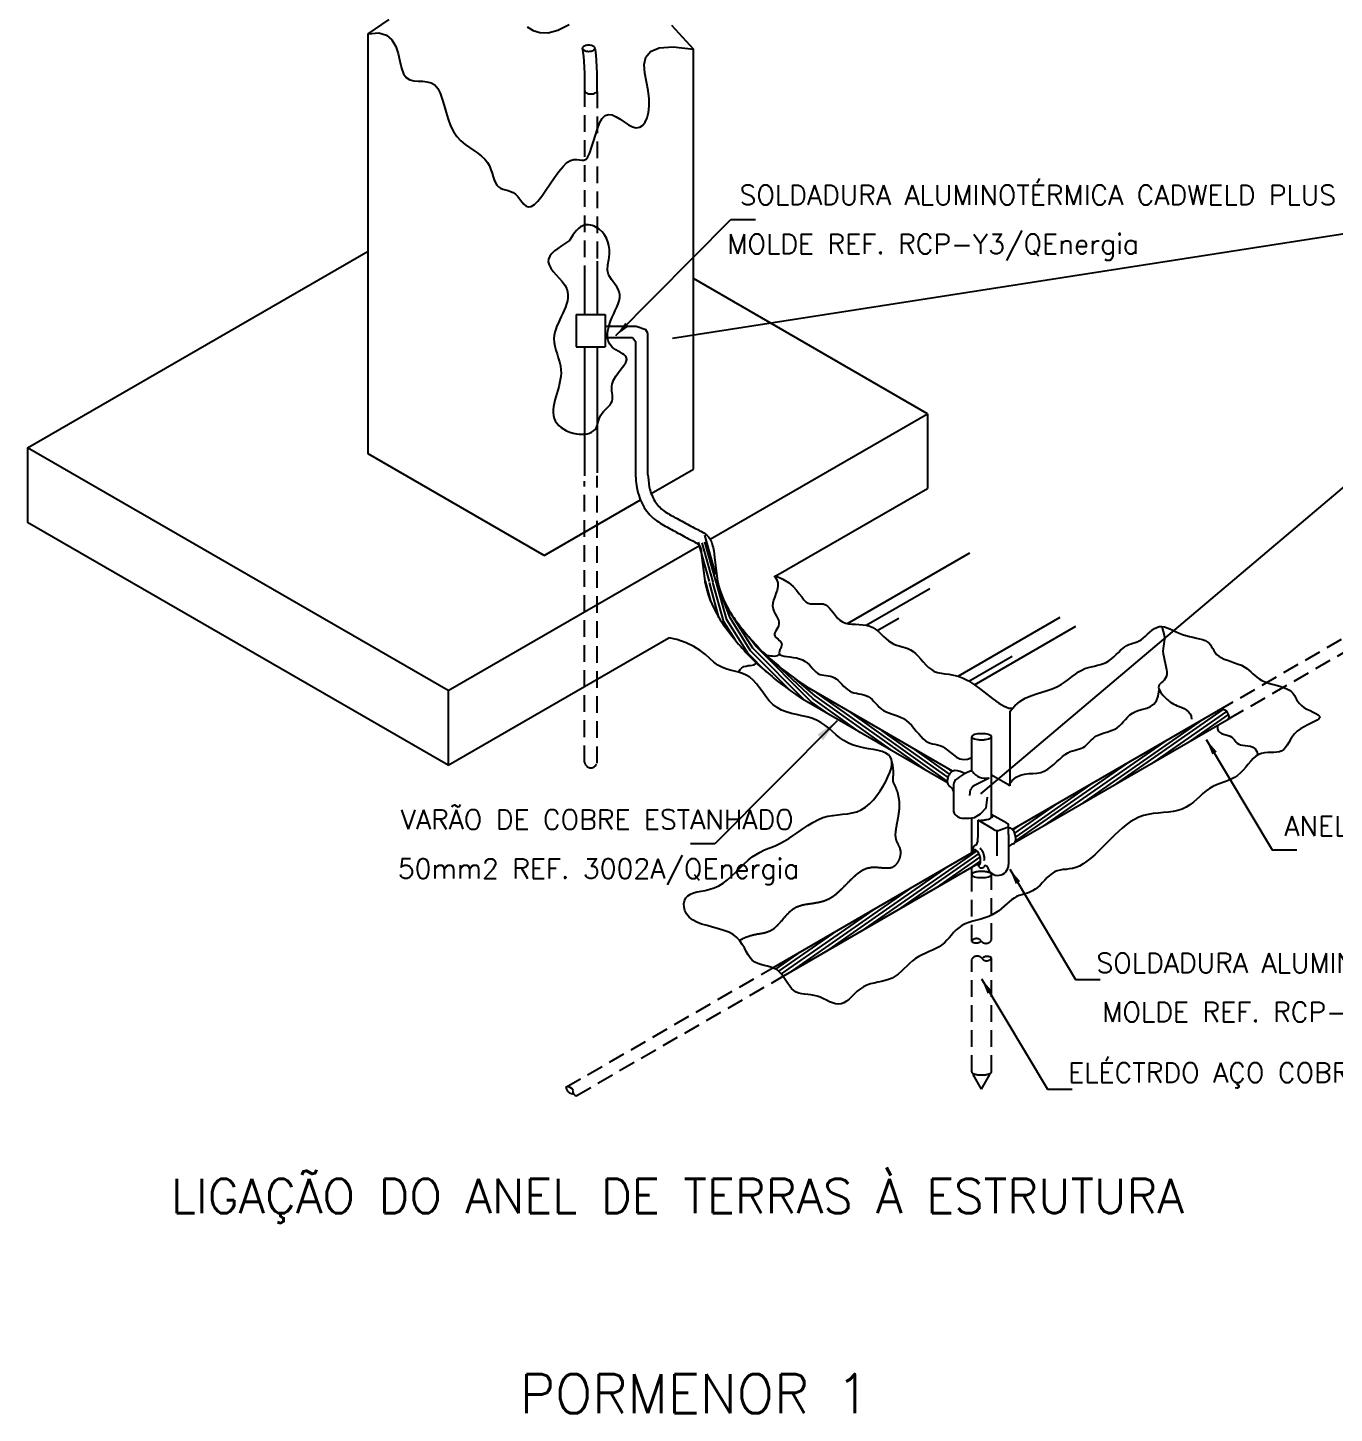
# Model space of a CAD drawing. Extents: x 5721 to 7477, y -2900 to -2449.
# Drawn here: x 5720.6 to 5853.7, y -2661.7 to -2520.6 of the extents above; entities that cross this region are included whole.
import ezdxf
from ezdxf.enums import TextEntityAlignment as Align

# ---------------------------------------------------------------- set-up
doc = ezdxf.new("R2010")
doc.units = 0
doc.header["$LTSCALE"] = 1.7
doc.header["$MEASUREMENT"] = 0
doc.linetypes.add('DASHEDX2', pattern=[1.5, 1, -0.5])
doc.layers.get('0').update_dxf_attribs({"linetype": 'CONTINUOUS'})
for name, color, linetype in [('C01', 1, 'CONTINUOUS'), ('C02', 2, 'CONTINUOUS'), ('C03', 3, 'CONTINUOUS'), ('C04', 4, 'CONTINUOUS')]:
    doc.layers.add(name, color=color, linetype=linetype)
doc.styles.add('100CL', font='romans.shx', dxfattribs={"height": 2.5})
doc.styles.add('140CL', font='romans.shx', dxfattribs={"height": 3.5})

msp = doc.modelspace()

# ---------------------------------------------------------------- linework, layer by layer
at = {"color": 1}
for p, q in [((5786.3, -2552.21), (5864.86, -2539.98)), ((5817.7, -2598.64), (5871.09, -2553.51))]:
    msp.add_line(p, q, dxfattribs=at)
at = {"color": 3}
for p, q in [((5778.6, -2544.38), (5778.6, -2549.82)), ((5782.59, -2551.02), (5779.44, -2551.02)), ((5783.59, -2551.36), (5782.59, -2551.02)), ((5779.44, -2552.15), (5782.2, -2552.15)), ((5782.2, -2552.15), (5782.55, -2552.58)), ((5782.55, -2552.98), (5782.55, -2552.58)), ((5783.79, -2553.03), (5783.79, -2551.71)), ((5782.55, -2559.2), (5782.55, -2552.98)), ((5782.55, -2566.39), (5782.55, -2559.2)), ((5783.79, -2566.15), (5783.79, -2559.06)), ((5789.29, -2574.6), (5789.6, -2576.95)), ((5790.56, -2574.52), (5790.85, -2576.72))]:
    msp.add_line(p, q, dxfattribs=at)
at = {"color": 2}
for p, q in [((5776.49, -2549.82), (5779.44, -2549.82)), ((5776.49, -2549.82), (5776.49, -2553.11)), ((5779.44, -2549.82), (5779.44, -2553.11)), ((5776.49, -2553.11), (5779.44, -2553.11))]:
    msp.add_line(p, q, dxfattribs=at)
for p, q in [((5783.79, -2551.71), (5783.59, -2551.36)), ((5783.59, -2551.36), (5783.59, -2551.36)), ((5783.59, -2551.36), (5783.59, -2551.36)), ((5783.59, -2551.36), (5783.59, -2551.36)), ((5783.79, -2551.71), (5783.79, -2551.71))]:
    msp.add_line(p, q)
at = {"color": 3}
msp.add_lwpolyline([(5783.79, -2559.06), (5783.79, -2553.03)], dxfattribs=at)
at = {"layer": 'C01', "linetype": 'DASHEDX2'}
for p, q in [((5777.34, -2526.96), (5777.34, -2545.15)), ((5778.6, -2527.09), (5778.6, -2544.38)), ((5777.34, -2595.39), (5777.34, -2566.8)), ((5778.6, -2595.49), (5778.6, -2566.23)), ((5841.94, -2590.11), (5863, -2577.95)), ((5842.99, -2590.97), (5864.05, -2578.81)), ((5816.77, -2613.66), (5816.77, -2606.85)), ((5818.79, -2613.5), (5818.79, -2606.85)), ((5816.77, -2626.94), (5816.77, -2615.51)), ((5818.79, -2626.94), (5818.79, -2615.34)), ((5775.44, -2628.51), (5796.5, -2616.35)), ((5776.49, -2629.37), (5797.55, -2617.21)), ((5817.78, -2628.7), (5816.77, -2626.94)), ((5817.78, -2628.7), (5818.79, -2626.94))]:
    msp.add_line(p, q, dxfattribs=at)
at = {"layer": 'C01'}
for p, q in [((5790.72, -2576.28), (5789.6, -2572.29)), ((5790.07, -2576.99), (5788.95, -2573)), ((5790.44, -2577.07), (5789.32, -2573.08)), ((5790.72, -2576.95), (5789.6, -2572.96)), ((5804.13, -2581.28), (5816.59, -2574.09)), ((5790.22, -2579.1), (5789.64, -2576.97)), ((5791.02, -2580.67), (5790.05, -2577.11)), ((5791.51, -2581.1), (5790.41, -2577.09)), ((5791.81, -2580.9), (5790.69, -2576.91)), ((5792.18, -2580.71), (5791.03, -2577.75)), ((5806.02, -2581.45), (5812.52, -2577.7)), ((5794.47, -2583.79), (5791.68, -2579.42)), ((5793.96, -2584.3), (5791.81, -2580.9)), ((5794.22, -2584.05), (5792.18, -2580.71)), ((5807.13, -2582), (5809.34, -2580.73)), ((5815.38, -2586.65), (5825.77, -2580.65)), ((5792.71, -2582.99), (5791.51, -2581.1)), ((5817.06, -2587.52), (5827.38, -2581.56)), ((5794.73, -2583.54), (5794.07, -2582.64)), ((5799.75, -2589.09), (5794.47, -2583.79)), ((5800.41, -2589.25), (5794.73, -2583.54)), ((5795.88, -2586.23), (5793.96, -2584.3)), ((5798.2, -2588.05), (5794.22, -2584.05)), ((5800.62, -2588.96), (5796.39, -2584.98)), ((5816.48, -2587.14), (5820.88, -2584.6)), ((5800.83, -2588.66), (5798.74, -2586.87)), ((5802.11, -2590.46), (5800.41, -2589.25)), ((5805.42, -2592.37), (5800.62, -2588.96)), ((5808.74, -2594.29), (5800.83, -2588.66)), ((5812.05, -2596.2), (5801.03, -2588.37)), ((5814.28, -2597.34), (5804.35, -2590.29)), ((5842.37, -2590.05), (5831.53, -2597.59)), ((5842.74, -2590.23), (5835.25, -2595.44)), ((5842.95, -2590.53), (5838.97, -2593.3)), ((5814.34, -2596.94), (5807.66, -2592.2)), ((5840.26, -2591.08), (5827.81, -2599.74)), ((5842.97, -2590.95), (5842.69, -2591.15)), ((5836.54, -2593.23), (5824.09, -2601.88)), ((5814.5, -2596.62), (5810.98, -2594.11)), ((5814.77, -2596.36), (5814.29, -2596.03)), ((5832.82, -2595.38), (5821.24, -2603.43)), ((5829.11, -2597.52), (5821.25, -2602.99)), ((5825.39, -2599.67), (5821.14, -2602.62)), ((5821.67, -2601.82), (5820.96, -2602.31)), ((5817.3, -2604.42), (5805.5, -2612.62)), ((5817.51, -2604.71), (5809.22, -2610.47)), ((5814.34, -2606.04), (5801.78, -2614.77)), ((5817.64, -2605.05), (5812.94, -2608.33)), ((5817.68, -2605.46), (5816.65, -2606.18)), ((5810.51, -2608.26), (5798.06, -2616.91)), ((5806.79, -2610.4), (5797.36, -2616.96)), ((5803.08, -2612.55), (5797.1, -2616.7)), ((5799.36, -2614.7), (5796.79, -2616.48))]:
    msp.add_line(p, q, dxfattribs=at)
at = {"layer": 'C01', "linetype": 'DASHEDX2'}
for points in [[(5816.77, -2606.85, -0.236645), (5816.81, -2606.76, -0.085557), (5817.06, -2606.63, -0.043156), (5817.36, -2606.56, -0.031861), (5817.78, -2606.54, -0.031861), (5818.19, -2606.56, -0.043156), (5818.49, -2606.63, -0.085557), (5818.74, -2606.76, -0.236645), (5818.79, -2606.85)], [(5816.77, -2626.94, 0.236645), (5816.81, -2627.04, 0.085557), (5817.06, -2627.16, 0.043156), (5817.36, -2627.23, 0.031861), (5817.78, -2627.25, 0.031861), (5818.19, -2627.23, 0.043156), (5818.49, -2627.16, 0.085557), (5818.74, -2627.04, 0.236645), (5818.79, -2626.94, 0.236645)]]:
    msp.add_lwpolyline(points, format="xyb", dxfattribs=at)
for centre, radius, start, end in [((5777.97, -2595.34), 0.638, 184.1545, 346.6934), ((5817.26, -2613.95), 0.581, 37.1382, 149.2376), ((5817.22, -2613.07), 0.741, 232.6344, 313.7414), ((5818.23, -2613.23), 0.626, 217.1382, 334.3722), ((5817.33, -2615.78), 0.626, 37.1382, 154.3722), ((5818.34, -2615.93), 0.741, 52.6344, 133.7414), ((5818.29, -2615.05), 0.581, 217.1382, 329.2376)]:
    msp.add_arc(centre, radius, start, end, dxfattribs=at)
at = {"layer": 'C01'}
for centre, radius, start, end in [((5775.62, -2629.05), 0.577, 21.2792, 108.6248), ((5776.17, -2628.45), 0.731, 184.2045, 277.5168), ((5776.55, -2628.96), 0.404, 162.6319, 262.2538)]:
    msp.add_arc(centre, radius, start, end, dxfattribs=at)
at = {"layer": 'C02'}
for p, q in [((5755.29, -2563.99), (5755.29, -2521.22)), ((5788.42, -2565.56), (5788.42, -2522.79)), ((5780.53, -2551.96), (5792.25, -2540.14)), ((5792.25, -2540.14), (5794.75, -2540.14)), ((5720.6, -2563.38), (5755.29, -2543.36)), ((5812.27, -2559.92), (5788.42, -2546.15)), ((5790.12, -2572.7), (5812.27, -2559.92)), ((5812.27, -2559.92), (5812.27, -2567.52)), ((5763.44, -2588.11), (5720.6, -2563.38)), ((5720.6, -2563.38), (5720.6, -2570.98)), ((5773.21, -2574.34), (5755.29, -2563.99)), ((5784.12, -2568.04), (5788.42, -2565.56)), ((5796.83, -2576.43), (5812.27, -2567.52)), ((5773.21, -2574.34), (5783.02, -2568.68)), ((5763.44, -2595.71), (5720.6, -2570.98)), ((5763.44, -2588.11), (5789.04, -2573.33)), ((5763.44, -2595.71), (5785.91, -2582.74)), ((5763.44, -2588.11), (5763.44, -2595.71)), ((5820.68, -2597.8), (5820.68, -2590.2)), ((5803.05, -2591.18), (5790.61, -2603.73)), ((5816.77, -2596.28), (5816.77, -2592.81)), ((5818.79, -2601.04), (5818.79, -2592.81)), ((5840.67, -2593.11), (5847.39, -2604.33)), ((5814.93, -2597.68), (5814.93, -2600.42)), ((5817, -2597.79), (5818.54, -2596.99)), ((5820.68, -2597.8), (5818.79, -2596.71)), ((5816.59, -2598.8), (5816.66, -2598.2)), ((5816.77, -2604.65), (5816.77, -2601.06)), ((5817.4, -2601.32), (5817.4, -2603.09)), ((5819.02, -2602.26), (5817.42, -2601.32)), ((5820.34, -2601.61), (5818.83, -2600.75)), ((5819.68, -2602.3), (5820.42, -2602.03)), ((5820.52, -2602.77), (5820.52, -2601.88)), ((5819.32, -2602.36), (5819.32, -2604.94)), ((5820.52, -2602.77), (5820.52, -2605.83)), ((5790.61, -2603.73), (5788.11, -2603.73)), ((5847.39, -2604.33), (5849.89, -2604.33)), ((5816.77, -2606.85), (5816.77, -2606.11)), ((5820.64, -2606.3), (5827.36, -2617.52)), ((5817.78, -2617.47), (5824.49, -2628.7)), ((5827.36, -2617.52), (5829.86, -2617.52)), ((5824.49, -2628.7), (5826.99, -2628.7))]:
    msp.add_line(p, q, dxfattribs=at)
for points in [[(5755.29, -2521.22), (5757.43, -2519.77)], [(5771.48, -2520.5), (5772.08, -2520.87), (5772.78, -2521.1), (5773.61, -2521.11), (5774.6, -2520.84), (5775.77, -2520.26)], [(5755.29, -2521.22), (5756.36, -2521.13), (5757.15, -2521.37), (5757.71, -2521.85), (5758.09, -2522.5), (5758.34, -2523.24), (5758.52, -2524.01), (5758.68, -2524.72), (5758.89, -2525.29), (5759.17, -2525.68), (5759.53, -2525.9), (5759.94, -2526.01), (5760.38, -2526.04), (5760.84, -2526.06), (5761.28, -2526.1), (5761.7, -2526.2), (5762.07, -2526.42), (5762.37, -2526.79), (5762.62, -2527.28), (5762.84, -2527.88), (5763.04, -2528.54), (5763.23, -2529.23), (5763.45, -2529.92), (5763.69, -2530.58), (5763.98, -2531.18), (5764.33, -2531.69), (5764.73, -2532.12), (5765.16, -2532.49), (5765.61, -2532.81), (5766.05, -2533.11), (5766.47, -2533.39), (5766.85, -2533.68), (5767.18, -2533.98), (5767.44, -2534.32), (5767.64, -2534.68), (5767.79, -2535.06), (5767.92, -2535.43), (5768.03, -2535.78), (5768.13, -2536.11), (5768.25, -2536.4), (5768.39, -2536.64), (5768.57, -2536.81), (5768.78, -2536.94), (5769.02, -2537.03), (5769.27, -2537.1), (5769.54, -2537.18), (5769.8, -2537.27), (5770.06, -2537.4), (5770.3, -2537.57), (5770.53, -2537.8), (5770.74, -2538.07), (5770.95, -2538.34), (5771.16, -2538.58), (5771.38, -2538.76), (5771.63, -2538.85), (5771.9, -2538.81), (5772.22, -2538.62), (5772.57, -2538.26), (5772.97, -2537.76), (5773.39, -2537.16), (5773.83, -2536.51), (5774.27, -2535.86), (5774.71, -2535.25), (5775.14, -2534.72), (5775.53, -2534.34), (5775.9, -2534.11), (5776.23, -2534.02), (5776.53, -2534.02), (5776.8, -2534.06), (5777.05, -2534.1), (5777.27, -2534.09), (5777.48, -2533.99), (5777.68, -2533.75), (5777.87, -2533.35), (5778.05, -2532.81), (5778.23, -2532.19), (5778.43, -2531.53), (5778.64, -2530.89), (5778.87, -2530.31), (5779.14, -2529.84), (5779.44, -2529.54), (5779.78, -2529.43), (5780.16, -2529.49), (5780.56, -2529.67), (5780.97, -2529.93), (5781.4, -2530.21), (5781.81, -2530.48), (5782.22, -2530.69), (5782.6, -2530.79), (5782.95, -2530.74), (5783.25, -2530.55), (5783.51, -2530.23), (5783.72, -2529.79), (5783.85, -2529.23), (5783.92, -2528.58), (5783.91, -2527.83), (5783.81, -2527), (5783.63, -2526.12), (5783.46, -2525.22), (5783.41, -2524.36), (5783.57, -2523.61), (5784.04, -2523.02), (5784.94, -2522.65), (5786.37, -2522.56), (5788.42, -2522.79)], [(5786.2, -2520.35), (5788.42, -2522.79)], [(5796.64, -2576.38), (5796.9, -2576.76), (5797.02, -2577.13), (5797.03, -2577.51), (5796.95, -2577.87), (5796.83, -2578.23), (5796.7, -2578.57), (5796.58, -2578.9), (5796.5, -2579.21), (5796.49, -2579.51), (5796.54, -2579.78), (5796.63, -2580.04), (5796.75, -2580.29), (5796.88, -2580.52), (5797, -2580.73), (5797.09, -2580.94), (5797.14, -2581.14), (5797.14, -2581.33), (5797.09, -2581.51), (5797.02, -2581.69), (5796.92, -2581.85), (5796.83, -2582.01), (5796.75, -2582.16), (5796.69, -2582.3), (5796.68, -2582.43), (5796.72, -2582.55), (5796.8, -2582.67), (5796.92, -2582.78), (5797.04, -2582.89), (5797.17, -2583), (5797.28, -2583.12), (5797.37, -2583.24), (5797.42, -2583.38), (5797.41, -2583.52), (5797.37, -2583.67), (5797.31, -2583.82), (5797.24, -2583.97), (5797.19, -2584.11), (5797.17, -2584.25), (5797.19, -2584.36), (5797.27, -2584.46), (5797.44, -2584.53), (5797.66, -2584.59), (5797.94, -2584.63), (5798.25, -2584.68), (5798.58, -2584.73), (5798.92, -2584.79), (5799.24, -2584.88), (5799.54, -2584.99), (5799.8, -2585.14), (5800.03, -2585.31), (5800.24, -2585.5), (5800.42, -2585.7), (5800.59, -2585.89), (5800.76, -2586.08), (5800.93, -2586.24), (5801.1, -2586.37), (5801.29, -2586.46), (5801.5, -2586.51), (5801.71, -2586.55), (5801.93, -2586.58), (5802.15, -2586.61), (5802.37, -2586.65), (5802.58, -2586.71), (5802.79, -2586.8), (5802.98, -2586.93), (5803.17, -2587.09), (5803.35, -2587.27), (5803.54, -2587.46), (5803.72, -2587.66), (5803.91, -2587.84), (5804.11, -2588.01), (5804.32, -2588.15), (5804.55, -2588.26), (5804.78, -2588.33), (5805.03, -2588.39), (5805.28, -2588.44), (5805.52, -2588.49), (5805.77, -2588.55), (5806, -2588.62), (5806.22, -2588.72), (5806.42, -2588.86), (5806.62, -2589.03), (5806.8, -2589.21), (5806.98, -2589.41), (5807.17, -2589.61), (5807.36, -2589.8), (5807.57, -2589.99), (5807.8, -2590.14), (5808.05, -2590.27), (5808.32, -2590.38), (5808.61, -2590.48), (5808.91, -2590.58), (5809.21, -2590.68), (5809.51, -2590.81), (5809.81, -2590.96), (5810.1, -2591.15), (5810.37, -2591.38), (5810.63, -2591.65), (5810.89, -2591.94), (5811.13, -2592.23), (5811.37, -2592.52), (5811.61, -2592.79), (5811.84, -2593.03), (5812.07, -2593.23), (5812.3, -2593.36), (5812.54, -2593.46), (5812.78, -2593.53), (5813.02, -2593.58), (5813.27, -2593.63), (5813.52, -2593.71), (5813.78, -2593.81), (5814.05, -2593.96), (5814.32, -2594.17), (5814.6, -2594.41), (5814.9, -2594.66), (5815.22, -2594.88), (5815.57, -2595.05), (5815.94, -2595.13), (5816.35, -2595.1), (5816.79, -2594.93)], [(5796.83, -2576.43), (5797.54, -2576.76), (5798.11, -2577.12), (5798.57, -2577.5), (5798.92, -2577.88), (5799.21, -2578.25), (5799.45, -2578.58), (5799.66, -2578.86), (5799.87, -2579.07), (5800.1, -2579.21), (5800.35, -2579.27), (5800.61, -2579.29), (5800.87, -2579.28), (5801.14, -2579.27), (5801.4, -2579.26), (5801.65, -2579.29), (5801.88, -2579.37), (5802.09, -2579.52), (5802.29, -2579.72), (5802.49, -2579.95), (5802.68, -2580.21), (5802.88, -2580.47), (5803.1, -2580.72), (5803.33, -2580.94), (5803.6, -2581.11), (5803.9, -2581.23), (5804.23, -2581.3), (5804.58, -2581.34), (5804.95, -2581.36), (5805.32, -2581.37), (5805.68, -2581.4), (5806.04, -2581.46), (5806.38, -2581.55), (5806.69, -2581.7), (5806.99, -2581.89), (5807.26, -2582.11), (5807.53, -2582.34), (5807.78, -2582.59), (5808.04, -2582.82), (5808.3, -2583.04), (5808.56, -2583.22), (5808.83, -2583.37), (5809.11, -2583.48), (5809.39, -2583.57), (5809.68, -2583.65), (5809.97, -2583.73), (5810.25, -2583.84), (5810.53, -2583.97), (5810.81, -2584.14), (5811.07, -2584.36), (5811.32, -2584.62), (5811.58, -2584.91), (5811.83, -2585.2), (5812.1, -2585.49), (5812.37, -2585.75), (5812.66, -2585.98), (5812.96, -2586.16), (5813.29, -2586.28), (5813.65, -2586.35), (5814.04, -2586.4), (5814.45, -2586.45), (5814.9, -2586.53), (5815.38, -2586.65), (5815.9, -2586.85), (5816.46, -2587.13), (5817.06, -2587.52), (5817.69, -2587.99), (5818.32, -2588.48), (5818.94, -2588.96), (5819.53, -2589.38), (5820.08, -2589.71), (5820.57, -2589.89), (5820.97, -2589.9)], [(5820.68, -2590.2), (5821.16, -2589.65), (5821.68, -2589.22), (5822.23, -2588.89), (5822.8, -2588.64), (5823.37, -2588.44), (5823.93, -2588.27), (5824.47, -2588.11), (5824.98, -2587.93), (5825.45, -2587.72), (5825.88, -2587.48), (5826.28, -2587.21), (5826.65, -2586.95), (5827, -2586.68), (5827.33, -2586.43), (5827.66, -2586.21), (5827.98, -2586.02), (5828.3, -2585.87), (5828.63, -2585.76), (5828.95, -2585.68), (5829.27, -2585.61), (5829.59, -2585.54), (5829.89, -2585.47), (5830.19, -2585.37), (5830.47, -2585.25), (5830.74, -2585.08), (5831, -2584.89), (5831.25, -2584.67), (5831.49, -2584.45), (5831.72, -2584.22), (5831.94, -2584), (5832.16, -2583.81), (5832.37, -2583.65), (5832.58, -2583.52), (5832.79, -2583.43), (5833, -2583.35), (5833.2, -2583.29), (5833.41, -2583.23), (5833.62, -2583.15), (5833.82, -2583.06), (5834.03, -2582.93), (5834.25, -2582.77), (5834.46, -2582.58), (5834.68, -2582.37), (5834.91, -2582.17), (5835.14, -2581.97), (5835.38, -2581.8), (5835.62, -2581.68), (5835.87, -2581.6), (5836.14, -2581.59), (5836.4, -2581.63), (5836.68, -2581.71), (5836.97, -2581.83), (5837.27, -2581.97), (5837.59, -2582.12), (5837.91, -2582.27), (5838.25, -2582.4), (5838.6, -2582.51), (5838.96, -2582.6), (5839.31, -2582.68), (5839.66, -2582.76), (5839.98, -2582.84), (5840.28, -2582.92), (5840.55, -2583.02), (5840.77, -2583.14), (5840.95, -2583.29), (5841.09, -2583.46), (5841.21, -2583.64), (5841.32, -2583.83), (5841.43, -2584.03), (5841.56, -2584.23), (5841.72, -2584.42), (5841.93, -2584.59), (5842.19, -2584.75), (5842.5, -2584.9), (5842.83, -2585.03), (5843.19, -2585.15), (5843.55, -2585.28), (5843.91, -2585.41), (5844.24, -2585.54), (5844.54, -2585.69), (5844.8, -2585.86), (5845.02, -2586.03), (5845.22, -2586.21), (5845.41, -2586.4), (5845.6, -2586.58), (5845.81, -2586.76), (5846.05, -2586.93), (5846.32, -2587.09), (5846.65, -2587.22), (5847.01, -2587.34), (5847.39, -2587.46), (5847.79, -2587.56), (5848.17, -2587.67), (5848.54, -2587.79), (5848.87, -2587.92), (5849.14, -2588.06), (5849.36, -2588.23), (5849.52, -2588.41), (5849.65, -2588.61), (5849.76, -2588.82), (5849.87, -2589.03), (5850, -2589.24), (5850.15, -2589.44), (5850.36, -2589.64), (5850.62, -2589.82), (5850.92, -2589.99), (5851.24, -2590.15), (5851.55, -2590.3), (5851.83, -2590.44), (5852.05, -2590.58), (5852.19, -2590.72), (5852.23, -2590.85), (5852.15, -2590.99), (5851.96, -2591.12), (5851.69, -2591.27), (5851.36, -2591.43), (5851, -2591.6), (5850.63, -2591.79), (5850.27, -2592), (5849.94, -2592.25), (5849.67, -2592.51), (5849.44, -2592.8), (5849.25, -2593.1), (5849.08, -2593.39), (5848.92, -2593.66), (5848.75, -2593.91), (5848.58, -2594.11), (5848.37, -2594.26), (5848.13, -2594.36), (5847.86, -2594.4), (5847.56, -2594.42), (5847.25, -2594.42), (5846.93, -2594.42), (5846.61, -2594.45), (5846.29, -2594.51), (5846, -2594.62), (5845.72, -2594.79), (5845.45, -2595.03), (5845.2, -2595.3), (5844.95, -2595.6), (5844.7, -2595.91), (5844.43, -2596.21), (5844.16, -2596.5), (5843.86, -2596.75), (5843.53, -2596.96), (5843.19, -2597.14), (5842.83, -2597.29), (5842.45, -2597.43), (5842.08, -2597.57), (5841.7, -2597.72), (5841.33, -2597.89), (5840.98, -2598.09), (5840.64, -2598.33), (5840.32, -2598.6), (5840, -2598.9), (5839.68, -2599.2), (5839.35, -2599.49), (5839, -2599.76), (5838.62, -2600), (5838.22, -2600.19), (5837.78, -2600.33), (5837.31, -2600.43), (5836.81, -2600.49), (5836.3, -2600.54), (5835.78, -2600.59), (5835.27, -2600.64), (5834.76, -2600.72), (5834.27, -2600.85), (5833.81, -2601.02), (5833.36, -2601.23), (5832.93, -2601.49), (5832.52, -2601.79), (5832.11, -2602.12), (5831.71, -2602.48), (5831.32, -2602.85), (5830.92, -2603.25), (5830.52, -2603.65), (5830.11, -2604.06), (5829.7, -2604.45), (5829.3, -2604.83), (5828.9, -2605.19), (5828.5, -2605.5), (5828.12, -2605.77), (5827.74, -2605.98), (5827.38, -2606.12), (5827.04, -2606.22), (5826.7, -2606.28), (5826.38, -2606.32), (5826.07, -2606.35), (5825.78, -2606.39), (5825.49, -2606.46), (5825.22, -2606.57), (5824.96, -2606.73), (5824.7, -2606.93), (5824.46, -2607.16), (5824.21, -2607.41), (5823.97, -2607.67), (5823.73, -2607.92), (5823.48, -2608.15), (5823.23, -2608.35), (5822.97, -2608.51), (5822.71, -2608.63), (5822.44, -2608.73), (5822.16, -2608.81), (5821.89, -2608.9), (5821.62, -2608.99), (5821.35, -2609.1), (5821.09, -2609.24), (5820.84, -2609.41), (5820.59, -2609.61), (5820.34, -2609.84), (5820.08, -2610.08), (5819.81, -2610.31), (5819.52, -2610.55), (5819.21, -2610.76), (5818.87, -2610.96), (5818.5, -2611.12), (5818.1, -2611.26), (5817.69, -2611.38), (5817.28, -2611.49), (5816.87, -2611.61), (5816.47, -2611.74), (5816.09, -2611.88), (5815.75, -2612.05), (5815.45, -2612.26), (5815.18, -2612.49), (5814.93, -2612.75), (5814.7, -2613.01), (5814.47, -2613.28), (5814.24, -2613.54), (5814, -2613.79), (5813.73, -2614.01), (5813.44, -2614.21), (5813.12, -2614.38), (5812.79, -2614.54), (5812.44, -2614.7), (5812.09, -2614.85), (5811.74, -2615.02), (5811.39, -2615.2), (5811.06, -2615.41), (5810.75, -2615.64), (5810.45, -2615.9), (5810.16, -2616.18), (5809.87, -2616.45), (5809.58, -2616.72), (5809.29, -2616.98), (5808.98, -2617.2), (5808.66, -2617.39), (5808.31, -2617.54), (5807.95, -2617.65), (5807.58, -2617.74), (5807.2, -2617.81), (5806.83, -2617.9), (5806.45, -2617.99), (5806.09, -2618.12), (5805.75, -2618.28), (5805.43, -2618.49), (5805.12, -2618.74), (5804.83, -2619.01), (5804.55, -2619.28), (5804.28, -2619.53), (5804.01, -2619.75), (5803.74, -2619.93), (5803.46, -2620.03), (5803.18, -2620.06), (5802.89, -2620.02), (5802.6, -2619.93), (5802.29, -2619.8), (5801.98, -2619.65), (5801.67, -2619.49), (5801.35, -2619.35), (5801.03, -2619.23), (5800.71, -2619.15), (5800.38, -2619.1), (5800.07, -2619.06), (5799.75, -2619.03), (5799.45, -2618.98), (5799.17, -2618.92), (5798.9, -2618.82), (5798.66, -2618.67), (5798.43, -2618.46), (5798.23, -2618.21), (5798.03, -2617.93), (5797.84, -2617.63), (5797.64, -2617.32), (5797.43, -2617.04), (5797.2, -2616.78), (5796.94, -2616.56), (5796.64, -2616.4), (5796.32, -2616.28), (5795.98, -2616.19), (5795.64, -2616.11), (5795.3, -2616.02), (5794.98, -2615.92), (5794.68, -2615.77), (5794.41, -2615.58), (5794.19, -2615.33), (5793.99, -2615.03), (5793.8, -2614.68), (5793.61, -2614.32), (5793.4, -2613.96), (5793.16, -2613.6), (5792.85, -2613.27), (5792.48, -2612.97), (5792.03, -2612.73), (5791.52, -2612.53), (5790.96, -2612.36), (5790.38, -2612.21), (5789.81, -2612.05), (5789.26, -2611.89), (5788.76, -2611.69), (5788.33, -2611.46), (5787.98, -2611.18), (5787.73, -2610.86), (5787.56, -2610.52), (5787.47, -2610.18), (5787.46, -2609.83), (5787.52, -2609.51), (5787.65, -2609.23), (5787.85, -2609), (5788.12, -2608.83), (5788.44, -2608.71), (5788.8, -2608.62), (5789.2, -2608.54), (5789.63, -2608.46), (5790.08, -2608.35), (5790.54, -2608.2), (5791, -2607.99), (5791.45, -2607.71), (5791.9, -2607.37), (5792.33, -2606.99), (5792.76, -2606.58), (5793.18, -2606.16), (5793.6, -2605.76), (5794.01, -2605.39), (5794.41, -2605.06), (5794.81, -2604.79), (5795.21, -2604.56), (5795.6, -2604.38), (5796, -2604.21), (5796.4, -2604.05), (5796.82, -2603.88), (5797.24, -2603.69), (5797.68, -2603.45), (5798.13, -2603.18), (5798.6, -2602.86), (5799.08, -2602.52), (5799.57, -2602.18), (5800.07, -2601.84), (5800.57, -2601.53), (5801.08, -2601.26), (5801.59, -2601.05), (5802.11, -2600.91), (5802.62, -2600.82), (5803.12, -2600.76), (5803.62, -2600.71), (5804.11, -2600.65), (5804.59, -2600.57), (5805.06, -2600.45), (5805.51, -2600.25), (5805.95, -2599.98), (5806.36, -2599.63), (5806.76, -2599.23), (5807.12, -2598.79), (5807.46, -2598.32), (5807.76, -2597.84), (5808.02, -2597.36), (5808.24, -2596.9), (5808.42, -2596.47), (5808.55, -2596.08), (5808.62, -2595.72), (5808.64, -2595.4), (5808.59, -2595.11), (5808.47, -2594.86), (5808.28, -2594.64), (5808.01, -2594.47), (5807.65, -2594.33), (5807.24, -2594.22), (5806.77, -2594.12), (5806.26, -2594.03), (5805.74, -2593.93), (5805.21, -2593.81), (5804.69, -2593.66), (5804.21, -2593.46), (5803.76, -2593.21), (5803.35, -2592.92), (5802.96, -2592.61), (5802.58, -2592.28), (5802.2, -2591.95), (5801.82, -2591.64), (5801.41, -2591.36), (5800.97, -2591.12), (5800.5, -2590.93), (5799.99, -2590.79), (5799.46, -2590.67), (5798.93, -2590.56), (5798.4, -2590.44), (5797.88, -2590.29), (5797.39, -2590.1), (5796.94, -2589.84), (5796.52, -2589.52), (5796.15, -2589.14), (5795.8, -2588.72), (5795.48, -2588.28), (5795.16, -2587.84), (5794.84, -2587.43), (5794.52, -2587.06), (5794.17, -2586.76), (5793.81, -2586.53), (5793.41, -2586.36), (5793.01, -2586.24), (5792.59, -2586.14), (5792.16, -2586.03), (5791.74, -2585.91), (5791.32, -2585.74), (5790.91, -2585.51), (5790.51, -2585.21), (5790.1, -2584.84), (5789.64, -2584.44), (5789.11, -2584.02), (5788.46, -2583.61), (5787.68, -2583.24), (5786.73, -2582.91), (5785.91, -2582.74)], [(5836.14, -2581.59), (5836.29, -2582.08), (5836.38, -2582.48), (5836.4, -2582.82), (5836.39, -2583.11), (5836.35, -2583.36), (5836.3, -2583.6), (5836.26, -2583.84), (5836.25, -2584.09), (5836.27, -2584.37), (5836.33, -2584.68), (5836.4, -2585), (5836.49, -2585.32), (5836.56, -2585.65), (5836.62, -2585.95), (5836.66, -2586.24), (5836.65, -2586.49), (5836.59, -2586.71), (5836.49, -2586.89), (5836.37, -2587.04), (5836.23, -2587.17), (5836.09, -2587.29), (5835.97, -2587.41), (5835.87, -2587.52), (5835.82, -2587.65), (5835.81, -2587.79), (5835.84, -2587.94), (5835.92, -2588.11), (5836.02, -2588.27), (5836.14, -2588.44), (5836.28, -2588.6), (5836.42, -2588.75), (5836.56, -2588.89), (5836.69, -2589.02), (5836.81, -2589.13), (5836.93, -2589.23), (5837.06, -2589.32), (5837.19, -2589.41), (5837.35, -2589.49), (5837.52, -2589.57), (5837.71, -2589.65), (5837.94, -2589.74), (5838.18, -2589.83), (5838.42, -2589.95), (5838.65, -2590.09), (5838.86, -2590.26), (5839.02, -2590.47), (5839.13, -2590.72), (5839.17, -2591.03)], [(5795.88, -2584.54), (5795.9, -2584.54), (5796.09, -2584.54), (5796.28, -2584.56), (5796.48, -2584.58), (5796.67, -2584.59), (5796.85, -2584.58), (5797.01, -2584.54), (5797.15, -2584.44)], [(5793.01, -2586.24), (5793.18, -2585.97), (5793.37, -2585.79), (5793.57, -2585.67), (5793.79, -2585.61), (5794, -2585.57), (5794.21, -2585.55), (5794.41, -2585.53), (5794.6, -2585.48), (5794.76, -2585.39), (5794.85, -2585.32)], [(5820.47, -2597.79), (5820.88, -2597.28), (5821.3, -2596.94), (5821.73, -2596.74), (5822.16, -2596.62), (5822.58, -2596.57), (5823, -2596.55), (5823.41, -2596.52), (5823.8, -2596.46), (5824.16, -2596.32), (5824.51, -2596.13), (5824.84, -2595.89), (5825.15, -2595.63), (5825.45, -2595.35), (5825.74, -2595.08), (5826.02, -2594.83), (5826.29, -2594.62), (5826.55, -2594.45), (5826.81, -2594.33), (5827.06, -2594.24), (5827.3, -2594.17), (5827.53, -2594.12), (5827.74, -2594.06), (5827.94, -2593.99), (5828.13, -2593.91), (5828.3, -2593.79), (5828.46, -2593.65), (5828.61, -2593.5), (5828.77, -2593.34), (5828.93, -2593.17), (5829.1, -2593.01), (5829.28, -2592.85), (5829.49, -2592.72), (5829.73, -2592.61), (5829.99, -2592.52), (5830.26, -2592.43), (5830.54, -2592.35), (5830.82, -2592.26), (5831.09, -2592.16), (5831.36, -2592.04), (5831.6, -2591.89), (5831.82, -2591.71), (5832.03, -2591.5), (5832.23, -2591.27), (5832.44, -2591.04), (5832.65, -2590.81), (5832.89, -2590.59), (5833.16, -2590.4), (5833.47, -2590.24), (5833.83, -2590.12), (5834.21, -2590.01), (5834.6, -2589.89), (5834.97, -2589.72), (5835.31, -2589.48), (5835.58, -2589.14), (5835.77, -2588.67), (5835.86, -2588.04)], [(5841.82, -2591.73), (5841.8, -2592.01), (5841.87, -2592.21), (5842.01, -2592.36), (5842.21, -2592.47), (5842.43, -2592.55), (5842.67, -2592.62), (5842.91, -2592.68), (5843.11, -2592.76), (5843.28, -2592.86), (5843.41, -2592.98), (5843.52, -2593.1), (5843.62, -2593.23), (5843.71, -2593.36), (5843.83, -2593.47), (5843.97, -2593.56), (5844.14, -2593.63), (5844.36, -2593.67), (5844.62, -2593.7), (5844.89, -2593.73), (5845.16, -2593.78), (5845.42, -2593.88), (5845.64, -2594.05), (5845.82, -2594.3), (5845.93, -2594.65)], [(5793.12, -2613.56), (5793.27, -2613.47), (5793.41, -2613.4), (5793.54, -2613.33), (5793.66, -2613.28), (5793.77, -2613.23), (5793.87, -2613.18), (5793.97, -2613.15), (5794.07, -2613.12), (5794.15, -2613.09), (5794.23, -2613.06), (5794.31, -2613.04), (5794.39, -2613.02), (5794.46, -2613), (5794.53, -2612.98), (5794.6, -2612.97), (5794.67, -2612.95), (5794.73, -2612.94), (5794.8, -2612.93), (5794.87, -2612.92), (5794.93, -2612.9), (5794.99, -2612.89), (5795.06, -2612.88), (5795.12, -2612.87), (5795.18, -2612.86), (5795.25, -2612.85), (5795.31, -2612.84), (5795.37, -2612.83), (5795.43, -2612.82), (5795.49, -2612.81), (5795.55, -2612.79), (5795.6, -2612.78), (5795.66, -2612.77), (5795.72, -2612.76), (5795.77, -2612.74), (5795.83, -2612.73), (5795.88, -2612.71), (5795.94, -2612.69), (5795.99, -2612.67), (5796.04, -2612.65), (5796.1, -2612.63), (5796.15, -2612.61), (5796.2, -2612.59), (5796.25, -2612.57), (5796.3, -2612.54), (5796.35, -2612.51), (5796.39, -2612.49), (5796.44, -2612.46), (5796.49, -2612.43), (5796.53, -2612.4), (5796.58, -2612.36), (5796.62, -2612.33), (5796.67, -2612.3), (5796.71, -2612.26), (5796.76, -2612.23), (5796.8, -2612.19), (5796.84, -2612.15), (5796.88, -2612.11), (5796.93, -2612.07), (5796.97, -2612.03), (5797.01, -2611.99), (5797.05, -2611.95), (5797.09, -2611.91), (5797.13, -2611.87), (5797.17, -2611.83), (5797.21, -2611.78), (5797.25, -2611.74), (5797.29, -2611.7), (5797.33, -2611.65), (5797.37, -2611.61), (5797.41, -2611.56), (5797.44, -2611.52), (5797.48, -2611.48), (5797.52, -2611.43), (5797.56, -2611.39), (5797.6, -2611.34), (5797.64, -2611.3), (5797.68, -2611.25), (5797.71, -2611.21), (5797.75, -2611.16), (5797.79, -2611.12), (5797.83, -2611.07), (5797.87, -2611.03), (5797.91, -2610.99), (5797.94, -2610.94), (5797.98, -2610.9), (5798.02, -2610.86), (5798.06, -2610.82), (5798.1, -2610.78), (5798.14, -2610.74), (5798.18, -2610.7), (5798.22, -2610.66), (5798.26, -2610.62), (5798.3, -2610.58), (5798.34, -2610.54), (5798.39, -2610.51), (5798.43, -2610.47), (5798.47, -2610.44), (5798.51, -2610.41), (5798.56, -2610.37), (5798.6, -2610.34), (5798.65, -2610.31), (5798.69, -2610.28), (5798.74, -2610.26), (5798.78, -2610.23), (5798.83, -2610.2), (5798.87, -2610.18), (5798.92, -2610.15), (5798.97, -2610.13), (5799.02, -2610.11), (5799.07, -2610.09), (5799.11, -2610.07), (5799.16, -2610.05), (5799.21, -2610.03), (5799.27, -2610.02), (5799.32, -2610), (5799.37, -2609.99), (5799.42, -2609.97), (5799.47, -2609.96), (5799.52, -2609.94), (5799.58, -2609.93), (5799.63, -2609.92), (5799.69, -2609.91), (5799.74, -2609.9), (5799.79, -2609.89), (5799.85, -2609.88), (5799.9, -2609.87), (5799.96, -2609.86), (5800.01, -2609.85), (5800.07, -2609.84), (5800.13, -2609.83), (5800.18, -2609.83), (5800.24, -2609.82), (5800.3, -2609.81), (5800.35, -2609.8), (5800.41, -2609.79), (5800.47, -2609.78), (5800.53, -2609.78), (5800.58, -2609.77), (5800.64, -2609.76), (5800.7, -2609.75), (5800.76, -2609.74), (5800.82, -2609.73), (5800.88, -2609.72), (5800.93, -2609.71), (5800.99, -2609.7), (5801.05, -2609.69), (5801.11, -2609.68), (5801.17, -2609.67), (5801.23, -2609.66), (5801.29, -2609.64), (5801.35, -2609.63), (5801.4, -2609.62), (5801.46, -2609.6), (5801.52, -2609.58), (5801.58, -2609.57), (5801.64, -2609.55), (5801.7, -2609.53), (5801.76, -2609.51), (5801.82, -2609.49), (5801.87, -2609.47), (5801.93, -2609.45), (5801.99, -2609.42), (5802.05, -2609.4), (5802.11, -2609.37), (5802.16, -2609.34), (5802.22, -2609.31), (5802.28, -2609.28), (5802.33, -2609.25), (5802.39, -2609.22), (5802.45, -2609.19), (5802.5, -2609.15), (5802.56, -2609.12), (5802.62, -2609.08), (5802.67, -2609.04), (5802.73, -2609), (5802.78, -2608.96), (5802.84, -2608.92), (5802.9, -2608.87), (5802.95, -2608.83), (5803, -2608.78), (5803.06, -2608.74), (5803.11, -2608.69), (5803.17, -2608.65), (5803.22, -2608.6), (5803.28, -2608.55), (5803.33, -2608.5), (5803.38, -2608.45), (5803.44, -2608.4), (5803.49, -2608.35), (5803.54, -2608.3), (5803.6, -2608.25), (5803.65, -2608.19), (5803.7, -2608.14), (5803.76, -2608.09), (5803.81, -2608.04), (5803.86, -2607.98), (5803.91, -2607.93), (5803.96, -2607.88), (5804.02, -2607.82), (5804.07, -2607.77), (5804.12, -2607.72), (5804.17, -2607.66), (5804.22, -2607.61), (5804.27, -2607.56), (5804.33, -2607.51), (5804.38, -2607.46), (5804.43, -2607.4), (5804.48, -2607.35), (5804.53, -2607.3), (5804.58, -2607.25), (5804.63, -2607.2), (5804.68, -2607.15), (5804.73, -2607.11), (5804.79, -2607.06), (5804.84, -2607.01), (5804.89, -2606.97), (5804.94, -2606.92), (5804.99, -2606.88), (5805.04, -2606.83), (5805.09, -2606.79), (5805.14, -2606.75), (5805.19, -2606.71), (5805.24, -2606.67), (5805.29, -2606.63), (5805.34, -2606.6), (5805.39, -2606.56), (5805.44, -2606.53), (5805.49, -2606.49), (5805.54, -2606.46), (5805.59, -2606.43), (5805.64, -2606.4), (5805.69, -2606.38), (5805.74, -2606.35), (5805.79, -2606.33), (5805.84, -2606.3), (5805.89, -2606.28), (5805.94, -2606.26), (5805.99, -2606.24), (5806.04, -2606.23), (5806.09, -2606.21), (5806.14, -2606.2), (5806.19, -2606.18), (5806.24, -2606.17), (5806.29, -2606.16), (5806.34, -2606.15), (5806.39, -2606.14), (5806.44, -2606.13), (5806.49, -2606.13), (5806.53, -2606.12), (5806.58, -2606.11), (5806.63, -2606.11), (5806.68, -2606.11), (5806.73, -2606.1), (5806.78, -2606.1), (5806.82, -2606.1), (5806.87, -2606.1), (5806.92, -2606.1), (5806.97, -2606.1), (5807.01, -2606.1), (5807.06, -2606.1), (5807.11, -2606.11), (5807.15, -2606.11), (5807.2, -2606.11), (5807.25, -2606.12), (5807.29, -2606.12), (5807.34, -2606.12), (5807.38, -2606.13), (5807.43, -2606.13), (5807.47, -2606.14), (5807.52, -2606.14), (5807.56, -2606.14), (5807.6, -2606.15), (5807.65, -2606.15), (5807.69, -2606.16), (5807.73, -2606.16), (5807.77, -2606.16), (5807.82, -2606.17), (5807.86, -2606.17), (5807.9, -2606.17), (5807.94, -2606.18), (5807.98, -2606.18), (5808.02, -2606.18), (5808.06, -2606.18), (5808.1, -2606.18), (5808.14, -2606.18), (5808.18, -2606.18), (5808.21, -2606.18), (5808.25, -2606.18), (5808.29, -2606.18), (5808.33, -2606.18), (5808.36, -2606.17), (5808.4, -2606.17), (5808.43, -2606.16), (5808.47, -2606.16), (5808.5, -2606.15), (5808.53, -2606.14), (5808.57, -2606.13), (5808.6, -2606.12), (5808.63, -2606.11), (5808.66, -2606.1), (5808.69, -2606.09), (5808.73, -2606.08), (5808.76, -2606.06), (5808.78, -2606.05), (5808.81, -2606.03), (5808.84, -2606.01), (5808.87, -2606), (5808.9, -2605.98), (5808.92, -2605.96), (5808.95, -2605.94), (5808.98, -2605.92), (5809, -2605.89), (5809.03, -2605.87), (5809.05, -2605.85), (5809.07, -2605.83), (5809.1, -2605.8), (5809.12, -2605.78), (5809.14, -2605.75), (5809.16, -2605.73), (5809.18, -2605.7), (5809.2, -2605.67), (5809.22, -2605.65), (5809.24, -2605.62), (5809.26, -2605.59), (5809.28, -2605.56), (5809.29, -2605.53), (5809.31, -2605.5), (5809.33, -2605.48), (5809.34, -2605.45), (5809.36, -2605.42), (5809.37, -2605.39), (5809.39, -2605.35), (5809.4, -2605.32), (5809.41, -2605.29), (5809.43, -2605.26), (5809.44, -2605.23), (5809.45, -2605.2), (5809.46, -2605.17), (5809.47, -2605.14), (5809.48, -2605.1), (5809.49, -2605.07), (5809.5, -2605.04), (5809.5, -2605.01), (5809.51, -2604.98), (5809.52, -2604.95), (5809.52, -2604.92), (5809.53, -2604.88), (5809.53, -2604.85), (5809.54, -2604.82), (5809.54, -2604.79), (5809.54, -2604.76), (5809.55, -2604.73), (5809.55, -2604.7), (5809.55, -2604.67), (5809.55, -2604.64), (5809.55, -2604.61), (5809.55, -2604.58), (5809.55, -2604.55), (5809.55, -2604.52), (5809.54, -2604.5), (5809.54, -2604.47), (5809.54, -2604.44), (5809.53, -2604.42), (5809.53, -2604.39), (5809.52, -2604.36), (5809.52, -2604.34), (5809.51, -2604.31), (5809.5, -2604.29), (5809.5, -2604.26), (5809.49, -2604.24), (5809.48, -2604.21), (5809.47, -2604.19), (5809.47, -2604.16), (5809.46, -2604.14), (5809.45, -2604.12), (5809.44, -2604.09), (5809.43, -2604.07), (5809.42, -2604.05), (5809.41, -2604.02), (5809.4, -2604), (5809.39, -2603.98), (5809.37, -2603.95), (5809.36, -2603.93), (5809.35, -2603.91), (5809.34, -2603.89), (5809.33, -2603.86), (5809.32, -2603.84), (5809.31, -2603.82), (5809.3, -2603.79), (5809.28, -2603.77), (5809.27, -2603.75), (5809.26, -2603.72), (5809.25, -2603.7), (5809.24, -2603.68), (5809.23, -2603.65), (5809.21, -2603.63), (5809.2, -2603.6), (5809.19, -2603.58), (5809.18, -2603.55), (5809.17, -2603.53), (5809.16, -2603.5), (5809.15, -2603.48), (5809.14, -2603.45), (5809.13, -2603.43), (5809.12, -2603.4), (5809.11, -2603.37), (5809.1, -2603.34), (5809.09, -2603.32), (5809.09, -2603.29), (5809.08, -2603.26), (5809.07, -2603.23), (5809.06, -2603.2), (5809.06, -2603.17), (5809.05, -2603.14), (5809.05, -2603.11), (5809.04, -2603.07), (5809.04, -2603.04), (5809.03, -2603.01), (5809.03, -2602.97), (5809.03, -2602.94), (5809.02, -2602.9), (5809.02, -2602.87), (5809.02, -2602.83), (5809.02, -2602.79), (5809.02, -2602.76), (5809.02, -2602.72), (5809.02, -2602.68), (5809.03, -2602.64), (5809.03, -2602.6), (5809.03, -2602.56), (5809.04, -2602.52), (5809.04, -2602.47), (5809.05, -2602.43), (5809.05, -2602.39), (5809.06, -2602.34), (5809.06, -2602.3), (5809.07, -2602.25), (5809.08, -2602.2), (5809.08, -2602.16), (5809.09, -2602.11), (5809.1, -2602.06), (5809.11, -2602.01), (5809.12, -2601.97), (5809.13, -2601.92), (5809.13, -2601.87), (5809.14, -2601.82), (5809.15, -2601.77), (5809.16, -2601.71), (5809.17, -2601.66), (5809.18, -2601.61), (5809.19, -2601.56), (5809.2, -2601.51), (5809.21, -2601.45), (5809.22, -2601.4), (5809.23, -2601.35), (5809.24, -2601.29), (5809.25, -2601.24), (5809.26, -2601.18), (5809.27, -2601.13), (5809.28, -2601.07), (5809.29, -2601.02), (5809.3, -2600.96), (5809.31, -2600.91), (5809.32, -2600.85), (5809.33, -2600.79), (5809.34, -2600.74), (5809.34, -2600.68), (5809.35, -2600.62), (5809.36, -2600.57), (5809.37, -2600.51), (5809.37, -2600.45), (5809.38, -2600.39), (5809.39, -2600.34), (5809.39, -2600.28), (5809.4, -2600.22), (5809.4, -2600.16), (5809.4, -2600.1), (5809.41, -2600.05), (5809.41, -2599.99), (5809.41, -2599.93), (5809.41, -2599.87), (5809.42, -2599.81), (5809.42, -2599.76), (5809.42, -2599.7), (5809.41, -2599.64), (5809.41, -2599.58), (5809.41, -2599.52), (5809.41, -2599.47), (5809.4, -2599.41), (5809.4, -2599.35), (5809.39, -2599.29), (5809.39, -2599.24), (5809.38, -2599.18), (5809.37, -2599.12), (5809.36, -2599.07), (5809.35, -2599.01), (5809.34, -2598.95), (5809.33, -2598.89), (5809.32, -2598.84), (5809.31, -2598.78), (5809.29, -2598.72), (5809.28, -2598.67), (5809.27, -2598.61), (5809.25, -2598.56), (5809.23, -2598.5), (5809.22, -2598.44), (5809.2, -2598.39), (5809.18, -2598.33), (5809.16, -2598.27), (5809.14, -2598.22), (5809.12, -2598.16), (5809.1, -2598.1), (5809.08, -2598.05), (5809.05, -2597.99), (5809.03, -2597.94), (5809, -2597.88), (5808.98, -2597.82), (5808.95, -2597.77), (5808.93, -2597.71), (5808.9, -2597.66), (5808.87, -2597.6), (5808.84, -2597.54), (5808.82, -2597.48), (5808.79, -2597.42), (5808.77, -2597.34), (5808.76, -2597.27), (5808.76, -2597.18), (5808.76, -2597.08), (5808.77, -2596.98), (5808.78, -2596.85), (5808.79, -2596.7), (5808.8, -2596.51), (5808.79, -2596.29), (5808.77, -2596.03), (5808.72, -2595.71), (5808.65, -2595.34)], [(5815.94, -2601.11), (5816.52, -2601.09), (5817.06, -2601.04), (5817.67, -2600.68), (5818.23, -2600.07), (5818.38, -2598.95)]]:
    msp.add_lwpolyline(points, dxfattribs=at)
for points in [[(5778.38, -2522.69, 0.174532), (5778.34, -2522.58, 0.104234), (5778.2, -2522.47, 0.065017), (5778.01, -2522.4, 0.051167), (5777.75, -2522.38, 0.051167), (5777.5, -2522.4, 0.065017), (5777.31, -2522.47, 0.104234), (5777.16, -2522.58, 0.174532), (5777.12, -2522.69, 0.174532), (5777.16, -2522.8, 0.104234), (5777.31, -2522.91, 0.065017), (5777.5, -2522.98, 0.051167), (5777.75, -2523.01, 0.051167), (5778.01, -2522.98, 0.065017), (5778.2, -2522.91, 0.104234), (5778.34, -2522.8, 0.174532)], [(5816.77, -2592.81, 0.236645), (5816.81, -2592.9, 0.085557), (5817.06, -2593.03, 0.043156), (5817.36, -2593.1, 0.031861), (5817.78, -2593.12, 0.031861), (5818.19, -2593.1, 0.043156), (5818.49, -2593.03, 0.085557), (5818.74, -2592.9, 0.236645), (5818.79, -2592.81, 0.236645), (5818.74, -2592.71, 0.085557), (5818.49, -2592.59, 0.043156), (5818.19, -2592.52, 0.031861), (5817.78, -2592.5, 0.031861), (5817.36, -2592.52, 0.043156), (5817.06, -2592.59, 0.085557), (5816.81, -2592.71, 0.236645)]]:
    msp.add_lwpolyline(points, format="xyb", close=True, dxfattribs=at)
for points in [[(5777.35, -2527.03, 0.174532), (5777.39, -2527.14, 0.104234), (5777.54, -2527.25, 0.065017), (5777.73, -2527.32, 0.051167), (5777.98, -2527.34, 0.051167), (5778.23, -2527.32, 0.065017), (5778.42, -2527.25, 0.104234), (5778.57, -2527.14, 0.174532), (5778.61, -2527.03, 0.174532)], [(5814.71, -2596.4, 0.057952), (5814.56, -2596.55, 0.068674), (5814.38, -2596.84, 0.068674), (5814.29, -2597.17, 0.094064), (5814.3, -2597.51, 0.032944)], [(5815.04, -2596.26, 0.138403), (5814.71, -2596.4, 0.080567)], [(5814.3, -2597.51, 0.023838), (5814.32, -2597.57, 0.202617)], [(5816.77, -2606.85, 0.236645), (5816.81, -2606.94, 0.085557), (5817.06, -2607.07, 0.043156), (5817.36, -2607.14, 0.031861), (5817.78, -2607.16, 0.031861), (5818.19, -2607.14, 0.043156), (5818.49, -2607.07, 0.085557), (5818.74, -2606.94, 0.236645), (5818.79, -2606.85)]]:
    msp.add_lwpolyline(points, format="xyb", dxfattribs=at)
for centre, radius, start, end in [((5815.01, -2598.24), 1.98, 57.3415, 89.2302), ((5818.35, -2600.92), 4.91, 108.8716, 130.9727), ((5816.78, -2596.34), 0.06, 30.6773, 108.8716), ((5818.13, -2595.54), 1.51, 210.6773, 285.5914), ((5814.81, -2597.42), 0.507, 196.9774, 231.0902), ((5813.66, -2598.96), 1.41, 26.0254, 54.2765), ((5815.53, -2597.67), 0.6, 130.9727, 180.3857), ((5817.45, -2598.51), 0.84, 121.8019, 158.9528), ((5815.9, -2600.08), 1.04, 199.5517, 272.0083), ((5818.12, -2601.74), 1.22, 54.0855, 56.4369), ((5817.42, -2596.41), 4.92, 269.6946, 270), ((5817.42, -2596.41), 4.92, 270, 277.0835), ((5817.7, -2598.64), 2.67, 277.0835, 286.6992), ((5818.12, -2600.03), 1.22, 286.6992, 305.9145), ((5818.74, -2600.88), 0.164, 0, 54.0855), ((5818.74, -2600.88), 0.164, 305.9145, 360), ((5820.29, -2601.84), 0.233, 303.2736, 77.8715), ((5820.65, -2602.34), 0.223, 105.1108, 122.2096), ((5820.65, -2602.34), 0.223, 65.8031, 105.1108), ((5820.5, -2602.68), 0.592, 41.9471, 65.8031), ((5816.34, -2603.28), 1.07, 329.4203, 9.999), ((5819.39, -2601.68), 0.681, 237.344, 294.8225), ((5820.19, -2602.96), 1.01, 26.9466, 41.9471), ((5819.64, -2603.24), 1.62, 15.1108, 26.9466), ((5820.67, -2603.29), 0.592, 324.4186, 348.2746), ((5819.64, -2603.24), 1.62, 3.275, 15.1108), ((5820.25, -2603.2), 1.01, 348.2746, 3.275), ((5817.45, -2604.42), 0.625, 106.98, 191.0583), ((5817.07, -2604.54), 0.223, 105.1108, 144.4186), ((5817.07, -2604.54), 0.223, 65.8031, 105.1108), ((5816.92, -2604.88), 0.592, 41.9471, 65.8031), ((5816.61, -2605.16), 1.01, 26.9466, 41.9471), ((5816.06, -2605.43), 1.62, 15.1108, 26.9466), ((5817.31, -2604.7), 0.592, 41.9471, 59.3362), ((5817, -2604.98), 1.01, 26.9466, 41.9471), ((5816.45, -2605.25), 1.62, 15.1108, 26.9466), ((5816.45, -2605.25), 1.62, 3.275, 15.1108), ((5821.12, -2604.38), 0.663, 98.7632, 153.4195), ((5820.96, -2603.5), 0.223, 285.1108, 324.4186), ((5817.47, -2605.79), 0.1, 177.0199, 336.9949), ((5817.77, -2605.86), 0.319, 185.9772, 315.335), ((5817.08, -2605.49), 0.592, 324.4186, 348.2746), ((5816.06, -2605.43), 1.62, 3.275, 15.1108), ((5816.67, -2605.4), 1.01, 348.2746, 3.275), ((5818.19, -2606.12), 0.191, 6.2306, 168.1912), ((5817.06, -2605.22), 1.01, 348.8072, 3.275), ((5819.43, -2605.84), 1.09, 193.6166, 0.7094)]:
    msp.add_arc(centre, radius, start, end, dxfattribs=at)
msp.add_spline([(5775.8, -2542.28), (5777.39, -2540.69), (5778.83, -2541.12), (5779.85, -2544.01), (5779.7, -2545.46), (5780.86, -2547.49), (5780.14, -2550.09), (5780.14, -2553.13), (5781.58, -2554.14), (5780.14, -2556.89), (5780.14, -2558.63), (5778.98, -2560.07), (5778.4, -2561.52), (5776.52, -2561.95), (5774.35, -2560.65), (5774.93, -2555.44), (5774.21, -2552.26), (5775.51, -2547.2), (5773.63, -2544.45), (5775.8, -2542.28)], degree=3, dxfattribs=at)
for points in [[(5781.85, -2551.02), (5781.48, -2550.64), (5780.53, -2551.96)], [(5801.06, -2592.59), (5801.63, -2593.16), (5803.05, -2591.18)], [(5841.74, -2594.34), (5841.28, -2594.62), (5840.67, -2593.11)], [(5821.71, -2607.53), (5821.25, -2607.81), (5820.64, -2606.3)], [(5818.84, -2618.71), (5818.38, -2618.99), (5817.78, -2617.47)]]:
    msp.add_solid(points, dxfattribs=at)
at = {"layer": 'C03'}
for p, q in [((5777.34, -2545.18), (5777.34, -2549.82)), ((5777.34, -2553.11), (5777.34, -2556.07)), ((5778.63, -2553.11), (5778.6, -2563.58)), ((5777.34, -2555.82), (5777.34, -2559.11)), ((5777.34, -2559.11), (5777.34, -2566.23)), ((5778.6, -2563.58), (5778.6, -2565.92)), ((5814.82, -2596.33), (5800.24, -2587.91)), ((5814.3, -2597.5), (5799.53, -2588.97)), ((5820.91, -2602.25), (5841.94, -2590.11)), ((5821.19, -2603.56), (5842.96, -2590.99)), ((5796.5, -2616.35), (5817.24, -2604.38)), ((5797.55, -2617.21), (5817.67, -2605.59))]:
    msp.add_line(p, q, dxfattribs=at)
for points in [[(5777.35, -2527.02), (5777.36, -2526.1), (5777.35, -2525.3), (5777.33, -2524.62), (5777.3, -2524.03), (5777.25, -2523.52), (5777.19, -2523.08), (5777.11, -2522.7), (5777.11, -2522.69)], [(5778.61, -2527.03), (5778.61, -2526.1), (5778.61, -2525.28), (5778.59, -2524.57), (5778.55, -2523.93), (5778.5, -2523.37), (5778.43, -2522.87), (5778.39, -2522.67)], [(5782.55, -2566.39), (5782.57, -2566.76), (5782.62, -2567.22), (5782.68, -2567.61), (5782.76, -2567.94), (5782.85, -2568.22), (5782.93, -2568.46), (5783.01, -2568.66), (5783.1, -2568.86), (5783.19, -2569.06), (5783.3, -2569.26), (5783.41, -2569.46), (5783.54, -2569.66), (5783.68, -2569.85), (5783.83, -2570.04), (5783.99, -2570.22), (5784.16, -2570.39), (5784.33, -2570.54), (5784.5, -2570.69), (5784.68, -2570.82), (5784.86, -2570.94), (5785.03, -2571.06), (5785.2, -2571.16), (5785.37, -2571.26), (5785.54, -2571.36), (5785.71, -2571.45), (5785.87, -2571.54), (5786.04, -2571.63), (5786.2, -2571.71), (5786.36, -2571.8), (5786.52, -2571.89), (5786.68, -2571.97), (5786.85, -2572.07), (5787.03, -2572.16), (5787.2, -2572.26), (5787.38, -2572.36), (5787.56, -2572.46), (5787.75, -2572.56), (5787.93, -2572.65), (5788.11, -2572.75), (5788.28, -2572.83), (5788.44, -2572.91), (5788.58, -2572.99), (5788.7, -2573.06), (5788.8, -2573.12), (5788.88, -2573.17), (5788.93, -2573.21), (5788.97, -2573.24), (5788.99, -2573.27), (5789.02, -2573.3), (5789.04, -2573.33), (5789.06, -2573.37), (5789.09, -2573.42), (5789.11, -2573.49), (5789.14, -2573.58), (5789.17, -2573.68), (5789.2, -2573.8), (5789.22, -2573.93)], [(5783.79, -2566.15), (5783.83, -2566.65), (5783.87, -2567.05), (5783.92, -2567.37), (5783.97, -2567.62), (5784.04, -2567.82), (5784.1, -2568), (5784.17, -2568.18), (5784.25, -2568.34), (5784.32, -2568.51), (5784.4, -2568.66), (5784.49, -2568.81), (5784.58, -2568.96), (5784.68, -2569.1), (5784.78, -2569.23), (5784.9, -2569.35), (5785.02, -2569.47), (5785.15, -2569.59), (5785.28, -2569.7), (5785.42, -2569.8), (5785.56, -2569.9), (5785.71, -2570), (5785.85, -2570.09), (5786, -2570.18), (5786.16, -2570.27), (5786.31, -2570.35), (5786.47, -2570.44), (5786.62, -2570.52), (5786.78, -2570.6), (5786.95, -2570.69), (5787.11, -2570.78), (5787.28, -2570.87), (5787.46, -2570.97), (5787.63, -2571.06), (5787.81, -2571.16), (5787.98, -2571.26), (5788.16, -2571.35), (5788.34, -2571.45), (5788.51, -2571.54), (5788.69, -2571.63), (5788.86, -2571.71), (5789.02, -2571.8), (5789.18, -2571.89), (5789.34, -2571.97), (5789.48, -2572.06), (5789.62, -2572.15), (5789.74, -2572.25), (5789.85, -2572.34), (5789.95, -2572.45), (5790.03, -2572.56), (5790.11, -2572.68), (5790.18, -2572.8), (5790.24, -2572.93), (5790.29, -2573.07), (5790.34, -2573.21), (5790.38, -2573.36), (5790.42, -2573.53), (5790.46, -2573.7), (5790.5, -2573.89)], [(5789.22, -2573.93), (5789.29, -2574.6)], [(5790.5, -2573.89), (5790.56, -2574.52)], [(5790.85, -2576.72), (5790.85, -2576.75), (5790.99, -2577.4), (5791.14, -2577.94), (5791.3, -2578.39), (5791.46, -2578.77), (5791.61, -2579.1), (5791.77, -2579.41), (5791.92, -2579.7), (5792.08, -2579.96), (5792.23, -2580.21), (5792.38, -2580.45), (5792.54, -2580.68), (5792.69, -2580.9), (5792.85, -2581.11), (5793, -2581.32), (5793.16, -2581.53), (5793.33, -2581.74), (5793.49, -2581.94), (5793.66, -2582.15), (5793.83, -2582.35), (5794, -2582.56), (5794.18, -2582.76), (5794.35, -2582.96), (5794.53, -2583.16), (5794.71, -2583.36), (5794.9, -2583.56), (5795.08, -2583.76), (5795.27, -2583.96), (5795.46, -2584.15), (5795.65, -2584.33), (5795.85, -2584.52), (5796.04, -2584.69), (5796.24, -2584.87), (5796.44, -2585.04), (5796.64, -2585.21), (5796.84, -2585.38), (5797.04, -2585.54), (5797.24, -2585.71), (5797.44, -2585.88), (5797.66, -2586.06), (5797.91, -2586.25), (5798.21, -2586.48), (5798.57, -2586.75), (5799.02, -2587.08), (5799.57, -2587.46), (5800.24, -2587.91)], [(5789.6, -2576.95), (5789.6, -2576.99), (5789.76, -2577.71), (5789.93, -2578.32), (5790.11, -2578.84), (5790.29, -2579.28), (5790.47, -2579.66), (5790.65, -2580), (5790.81, -2580.31), (5790.98, -2580.61), (5791.15, -2580.89), (5791.32, -2581.15), (5791.49, -2581.4), (5791.66, -2581.64), (5791.82, -2581.86), (5791.99, -2582.09), (5792.16, -2582.31), (5792.33, -2582.53), (5792.5, -2582.74), (5792.68, -2582.96), (5792.86, -2583.17), (5793.03, -2583.38), (5793.21, -2583.59), (5793.4, -2583.8), (5793.58, -2584.01), (5793.77, -2584.22), (5793.97, -2584.43), (5794.16, -2584.64), (5794.36, -2584.85), (5794.57, -2585.05), (5794.78, -2585.25), (5794.99, -2585.45), (5795.2, -2585.64), (5795.41, -2585.83), (5795.62, -2586.01), (5795.82, -2586.18), (5796.03, -2586.35), (5796.23, -2586.52), (5796.43, -2586.69), (5796.63, -2586.86), (5796.86, -2587.04), (5797.13, -2587.26), (5797.44, -2587.5), (5797.83, -2587.78), (5798.29, -2588.11), (5798.85, -2588.5), (5799.53, -2588.97)]]:
    msp.add_lwpolyline(points, dxfattribs=at)
for centre, radius, start, end in [((5842.25, -2590.78), 0.738, 343.4713, 125.0199), ((5817.37, -2604.76), 0.592, 144.4186, 162.6096)]:
    msp.add_arc(centre, radius, start, end, dxfattribs=at)

# ---------------------------------------------------------------- texts
at = {"layer": 'C03', "style": '100CL'}
for s, height, p in [('SOLDADURA ALUMINOTÉRMICA CADWELD PLUS', 2, (5793.12, -2538.64)), ('MOLDE REF. RCP-Y3/QEnergia', 2.0004, (5791.87, -2543.63)), ('VARÃO DE COBRE ESTANHADO', 2, (5758.6, -2602.24)), ('ANEL DE TERRAS ENTERRADO', 2.0004, (5848.62, -2602.91)), ('50mm2 REF. 3002A/QEnergia', 2, (5758.31, -2607.24)), ('SOLDADURA ALUMINOTÉRMICA CADWELD PLUS', 2.0004, (5829.48, -2616.85)), ('MOLDE REF. RCP-Y3/QEnergia', 2.0004, (5830.07, -2621.85)), ('ELÉCTRDO AÇO COBREADO 250u REF. 4001D/QEnergia', 2.0004, (5826.61, -2628.03))]:
    msp.add_text(s, height=height, dxfattribs=at).set_placement(p)
at = {"layer": 'C04', "color": 5, "style": '140CL'}
msp.add_text('LIGAÇÃO DO ANEL DE TERRAS À ESTRUTURA', height=3.5, dxfattribs=at).set_placement((5786.79, -2642.39), align=Align.BOTTOM_CENTER)
at = {"layer": 'C04', "color": 4, "style": '140CL'}
msp.add_text('PORMENOR 1', height=4, dxfattribs=at).set_placement((5770.74, -2661.72))

doc.saveas('drawing.dxf')
